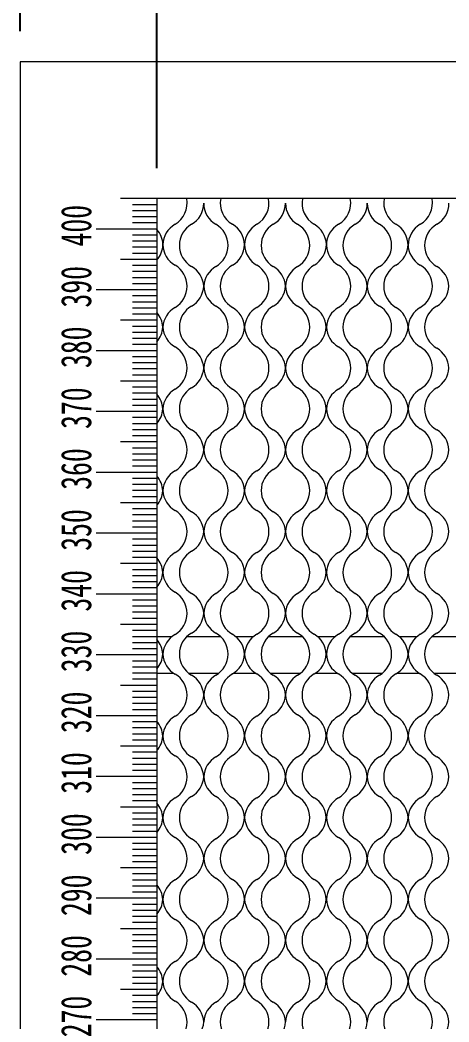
# Model space of a CAD drawing. Header units: millimetres. Extents: x 8 to 1476, y 6 to 1043.
# Drawn here: x 311 to 381.5, y 638.4 to 803.1 of the extents above; entities that cross this region are included whole.
import ezdxf

# ---------------------------------------------------------------- set-up
doc = ezdxf.new("R2010")
doc.units = ezdxf.units.MM
doc.header["$LTSCALE"] = 5
doc.layers.add('SLD-0', color=179, linetype='Continuous')
doc.styles.add('SLDTEXTSTYLE0', font='', dxfattribs={"width": 0.67})
doc.styles.add('SLDTEXTSTYLE15', font='')
doc.styles.get('SLDTEXTSTYLE0').set_extended_font_data('宋体')
doc.styles.get('SLDTEXTSTYLE15').set_extended_font_data('宋体')
doc.dimstyles.new('SLDDIMSTYLE0', dxfattribs={"dimtxt": 17.5, "dimasz": 17.5, "dimexe": 0, "dimexo": 0.0625, "dimgap": 4.375, "dimtad": 2, "dimrnd": 1e-09, "dimzin": 12, "dimdsep": 46, "dimtxsty": 'SLDTEXTSTYLE0', "dimsah": 1, "dimcen": 0.09, "dimadec": 0, "dimazin": 3, "dimtfac": 1, "dimtofl": 0, "dimtmove": 0, "dimatfit": 3, "dimfxl": 1, "dimfrac": 2, "dimtolj": 1, "dimtzin": 12, "dimarcsym": 0})

# ---------------------------------------------------------------- blocks, each defined once
blk = doc.blocks.new('块1')
at = {"layer": 'SLD-0', "char_height": 7.5, "attachment_point": 1, "style": 'SLDTEXTSTYLE0'}
for s, insert in [('270', (402.26, 8.09)), ('280', (417.2, 8.09)), ('290', (432.14, 8.09)), ('300', (447.23, 8.09)), ('310', (462.29, 8.09)), ('320', (477.24, 8.09)), ('330', (492.25, 8.09)), ('340', (507.21, 8.09)), ('350', (522.2, 8.09)), ('360', (537.23, 8.09)), ('370', (552.24, 8.09)), ('380', (567.24, 8.09)), ('390', (582.16, 8.09)), ('400', (597.22, 8.09))]:
    blk.add_mtext(s, dxfattribs=dict(at, insert=insert))
blk = doc.blocks.new('_D')
at = {"layer": 'SLD-0', "color": 5}
for p, q in [((310.96, 801.27), (310.96, 905.83)), ((760.96, 801.27), (760.96, 905.83)), ((310.96, 900.83), (760.96, 900.83))]:
    blk.add_line(p, q, dxfattribs=at)
for points in [[(310.96, 900.83), (328.46, 898.14), (328.46, 903.52)], [(760.96, 900.83), (743.46, 903.52), (743.46, 898.14)]]:
    blk.add_solid(points, dxfattribs=at)
at = {"layer": 'SLD-0', "color": 5, "insert": (537.15, 921.2), "char_height": 17.5, "attachment_point": 1, "style": 'SLDTEXTSTYLE15'}
blk.add_mtext('450', dxfattribs=at)
blk = doc.blocks.new('_D_3')
at = {"layer": 'SLD-0', "color": 5}
for p, q in [((333.46, 778.77), (333.46, 881.27)), ((738.46, 778.77), (738.46, 881.27)), ((738.46, 876.27), (333.46, 876.27))]:
    blk.add_line(p, q, dxfattribs=at)
for points in [[(333.46, 876.27), (350.96, 873.58), (350.96, 878.96)], [(738.46, 876.27), (720.96, 878.96), (720.96, 873.58)]]:
    blk.add_solid(points, dxfattribs=at)
at = {"layer": 'SLD-0', "color": 5, "insert": (529.4, 896.63), "char_height": 17.5, "attachment_point": 1, "style": 'SLDTEXTSTYLE15'}
blk.add_mtext('405', dxfattribs=at)

msp = doc.modelspace()

# ---------------------------------------------------------------- linework, layer by layer
at = {"color": 7, "linetype": 'Continuous', "lineweight": 15}
for p, q in [((760.956, 796.269), (310.956, 796.269)), ((310.956, 796.269), (310.956, 346.269)), ((333.456, 773.769), (333.456, 368.769)), ((738.456, 773.769), (333.456, 773.769)), ((335.878, 701.769), (333.456, 701.769)), ((343.938, 701.769), (338.359, 701.769)), ((349.297, 701.769), (346.435, 701.769)), ((357.373, 701.769), (351.795, 701.769)), ((362.732, 701.769), (359.87, 701.769)), ((370.808, 701.769), (365.23, 701.769)), ((376.167, 701.769), (373.305, 701.769)), ((384.243, 701.769), (378.665, 701.769)), ((333.456, 695.769), (336.167, 695.769)), ((338.661, 695.769), (343.636, 695.769)), ((346.088, 695.769), (349.644, 695.769)), ((352.096, 695.769), (357.071, 695.769)), ((359.523, 695.769), (363.079, 695.769)), ((365.532, 695.769), (370.506, 695.769)), ((372.958, 695.769), (376.514, 695.769)), ((378.967, 695.769), (383.941, 695.769))]:
    msp.add_line(p, q, dxfattribs=at)
for centre, start, end in [((334.426, 773.005), 300, 11.00938), ((337.149, 773.005), 300, 0), ((345.149, 773.005), 180, 240), ((347.866, 773.005), 168.99062, 240), ((347.866, 773.005), 300, 11.00938), ((350.584, 773.005), 300, 0), ((358.584, 773.005), 180, 240), ((361.306, 773.005), 168.99062, 240), ((361.306, 773.005), 300, 11.00938), ((364.019, 773.005), 300, 0), ((372.019, 773.005), 180, 240), ((374.746, 773.005), 168.99062, 240), ((374.746, 773.005), 300, 11.00938), ((377.454, 773.005), 300, 0), ((338.426, 766.077), 120, 178.49088), ((341.149, 766.077), 120, 240), ((341.149, 766.077), 300, 60), ((343.866, 766.077), 1.50912, 60), ((351.866, 766.077), 120, 178.49088), ((354.584, 766.077), 120, 240), ((354.584, 766.077), 300, 60), ((357.306, 766.077), 2.86117, 60), ((365.306, 766.077), 120, 179.84209), ((368.019, 766.077), 120, 240), ((368.019, 766.077), 300, 60), ((370.746, 766.077), 0, 60), ((378.746, 766.077), 120, 180), ((381.454, 766.077), 120, 240), ((330.426, 766.077), 1.50912, 40.74684), ((330.426, 766.287), 319.25316, 358.49088), ((338.426, 766.287), 181.50912, 240), ((343.866, 766.287), 300, 358.49088), ((351.866, 766.287), 181.50912, 240), ((357.301, 766.287), 300, 359.84209), ((357.306, 766.077), 0.16716, 2.85191), ((365.301, 766.287), 180.16716, 182.85191), ((365.301, 766.287), 182.86117, 240), ((370.736, 766.287), 300, 0), ((378.736, 766.287), 180, 240), ((334.426, 759.359), 300, 60), ((337.149, 759.148), 3.01929, 60), ((345.149, 759.148), 120, 176.98071), ((347.866, 759.359), 120, 240), ((347.866, 759.359), 300, 60), ((350.584, 759.148), 3.01929, 60), ((358.584, 759.148), 120, 176.98071), ((361.301, 759.359), 120, 240), ((361.301, 759.359), 300, 60), ((364.019, 759.148), 3.01929, 60), ((372.019, 759.148), 120, 176.98071), ((374.736, 759.359), 120, 240), ((374.736, 759.359), 300, 60), ((377.454, 759.148), 3.01929, 60), ((337.149, 759.57), 300, 356.98071), ((345.149, 759.57), 183.01929, 240), ((350.584, 759.57), 300, 356.98071), ((358.584, 759.57), 183.01929, 240), ((364.019, 759.57), 300, 356.98071), ((372.019, 759.57), 183.01929, 240), ((377.454, 759.57), 300, 356.98071), ((338.426, 752.431), 120, 177.01636), ((341.149, 752.642), 120, 240), ((341.149, 752.642), 300, 60), ((343.866, 752.431), 3.01929, 60), ((351.866, 752.431), 120, 176.98071), ((354.584, 752.642), 120, 240), ((354.584, 752.642), 300, 60), ((357.301, 752.431), 3.01929, 60), ((365.301, 752.431), 120, 176.98071), ((368.019, 752.642), 120, 240), ((368.019, 752.642), 300, 60), ((370.736, 752.431), 3.01929, 60), ((378.736, 752.431), 120, 176.98071), ((381.454, 752.642), 120, 240), ((330.426, 752.431), 2.98364, 40.74684), ((330.426, 752.847), 319.25316, 357.01636), ((338.426, 752.847), 182.98364, 240), ((343.866, 752.852), 300, 356.98071), ((351.866, 752.852), 183.01929, 240), ((357.301, 752.852), 300, 356.98071), ((365.301, 752.852), 183.01929, 240), ((370.736, 752.852), 300, 356.98071), ((378.736, 752.852), 183.01929, 240), ((334.426, 745.919), 300, 60), ((347.866, 745.924), 120, 240), ((347.866, 745.924), 300, 60), ((361.301, 745.924), 120, 240), ((361.301, 745.924), 300, 60), ((374.736, 745.924), 120, 240), ((374.736, 745.924), 300, 60), ((337.149, 745.713), 3.01929, 60), ((345.149, 745.713), 120, 176.98071), ((350.584, 745.713), 3.01929, 60), ((358.584, 745.713), 120, 176.98071), ((364.019, 745.713), 3.01929, 60), ((372.019, 745.713), 120, 176.98071), ((377.454, 745.713), 3.01929, 60), ((337.149, 746.135), 300, 356.98071), ((345.149, 746.135), 183.01929, 240), ((350.584, 746.135), 300, 356.98071), ((358.584, 746.135), 183.01929, 240), ((364.019, 746.135), 300, 356.98071), ((372.019, 746.135), 183.01929, 240), ((377.454, 746.135), 300, 356.98071), ((341.149, 739.207), 120, 240), ((341.149, 739.207), 300, 60), ((354.584, 739.207), 120, 240), ((354.584, 739.207), 300, 60), ((368.019, 739.207), 120, 240), ((368.019, 739.207), 300, 60), ((381.454, 739.207), 120, 240), ((330.426, 738.991), 2.98364, 40.74684), ((338.426, 738.991), 120, 177.01636), ((343.866, 738.996), 3.01929, 60), ((351.866, 738.996), 120, 176.98071), ((357.301, 738.996), 3.01929, 60), ((365.301, 738.996), 120, 176.98071), ((370.736, 738.996), 3.01929, 60), ((378.736, 738.996), 120, 176.98071), ((330.426, 739.407), 319.25316, 357.01636), ((338.426, 739.407), 182.98364, 240), ((343.866, 739.417), 300, 356.98071), ((351.866, 739.417), 183.01929, 240), ((357.301, 739.417), 300, 356.98071), ((365.301, 739.417), 183.01929, 240), ((370.736, 739.417), 300, 356.98071), ((378.736, 739.417), 183.01929, 240), ((334.426, 732.479), 300, 60), ((337.149, 732.278), 3.01929, 60), ((345.149, 732.278), 120, 176.98071), ((347.866, 732.489), 120, 240), ((347.866, 732.489), 300, 60), ((350.584, 732.278), 3.01929, 60), ((358.584, 732.278), 120, 176.98071), ((361.301, 732.489), 120, 240), ((361.301, 732.489), 300, 60), ((364.019, 732.278), 3.01929, 60), ((372.019, 732.278), 120, 176.98071), ((374.736, 732.489), 120, 240), ((374.736, 732.489), 300, 60), ((377.454, 732.278), 3.01929, 60), ((337.149, 732.7), 300, 356.98071), ((345.149, 732.7), 183.01929, 240), ((350.584, 732.7), 300, 356.98071), ((358.584, 732.7), 183.01929, 240), ((364.019, 732.7), 300, 356.98071), ((372.019, 732.7), 183.01929, 240), ((377.454, 732.7), 300, 356.98071), ((330.426, 725.551), 2.98364, 40.74684), ((338.426, 725.551), 120, 177.01636), ((341.149, 725.772), 120, 240), ((341.149, 725.772), 300, 60), ((343.866, 725.561), 3.01929, 60), ((351.866, 725.561), 120, 176.98071), ((354.584, 725.772), 120, 240), ((354.584, 725.772), 300, 60), ((357.301, 725.561), 3.01929, 60), ((365.301, 725.561), 120, 176.98071), ((368.019, 725.772), 120, 240), ((368.019, 725.772), 300, 60), ((370.736, 725.561), 3.01929, 60), ((378.736, 725.561), 120, 176.98071), ((381.454, 725.772), 120, 240), ((330.426, 725.967), 319.25316, 357.01636), ((338.426, 725.967), 182.98364, 240), ((343.866, 725.982), 300, 356.98071), ((351.866, 725.982), 183.01929, 240), ((357.301, 725.982), 300, 356.98071), ((365.301, 725.982), 183.01929, 240), ((370.736, 725.982), 300, 356.98071), ((378.736, 725.982), 183.01929, 240), ((334.426, 719.039), 300, 60), ((337.149, 718.843), 3.01929, 60), ((345.149, 718.843), 120, 176.98071), ((347.866, 719.054), 120, 240), ((347.866, 719.054), 300, 60), ((350.584, 718.843), 3.01929, 60), ((358.584, 718.843), 120, 176.98071), ((361.301, 719.054), 120, 240), ((361.301, 719.054), 300, 60), ((364.019, 718.843), 3.01929, 60), ((372.019, 718.843), 120, 176.98071), ((374.736, 719.054), 120, 240), ((374.736, 719.054), 300, 60), ((377.454, 718.843), 3.01929, 60), ((337.149, 719.265), 300, 356.98071), ((345.149, 719.265), 183.01929, 240), ((350.584, 719.265), 300, 356.98071), ((358.584, 719.265), 183.01929, 240), ((364.019, 719.265), 300, 356.98071), ((372.019, 719.265), 183.01929, 240), ((377.454, 719.265), 300, 356.98071), ((330.426, 712.111), 2.98364, 40.74684), ((338.426, 712.111), 120, 177.01636), ((341.149, 712.337), 120, 240), ((341.149, 712.337), 300, 60), ((343.866, 712.126), 3.01929, 60), ((351.866, 712.126), 120, 176.98071), ((354.584, 712.337), 120, 240), ((354.584, 712.337), 300, 60), ((357.301, 712.126), 3.01929, 60), ((365.301, 712.126), 120, 176.98071), ((368.019, 712.337), 120, 240), ((368.019, 712.337), 300, 60), ((370.736, 712.126), 3.01929, 60), ((378.736, 712.126), 120, 176.98071), ((381.454, 712.337), 120, 240), ((330.426, 712.527), 319.25316, 357.01636), ((338.426, 712.527), 182.98364, 240), ((343.866, 712.547), 300, 356.98071), ((351.866, 712.547), 183.01929, 240), ((357.301, 712.547), 300, 356.98071), ((365.301, 712.547), 183.01929, 240), ((370.736, 712.547), 300, 356.98071), ((378.736, 712.547), 183.01929, 240), ((334.426, 705.599), 300, 60), ((337.149, 705.408), 3.01929, 60), ((345.149, 705.408), 120, 176.98071), ((347.866, 705.619), 120, 240), ((347.866, 705.619), 300, 60), ((350.584, 705.408), 3.01929, 60), ((358.584, 705.408), 120, 176.98071), ((361.301, 705.619), 120, 240), ((361.301, 705.619), 300, 60), ((364.019, 705.408), 3.01929, 60), ((372.019, 705.408), 120, 176.98071), ((374.736, 705.619), 120, 240), ((374.736, 705.619), 300, 60), ((377.454, 705.408), 3.01929, 60), ((337.149, 705.83), 300, 356.98071), ((345.149, 705.83), 183.01929, 240), ((350.584, 705.83), 300, 356.98071), ((358.584, 705.83), 183.01929, 240), ((364.019, 705.83), 300, 356.98071), ((372.019, 705.83), 183.01929, 240), ((377.454, 705.83), 300, 356.98071), ((338.426, 698.671), 120, 177.01636), ((341.149, 698.902), 120, 240), ((341.149, 698.902), 300, 60), ((343.866, 698.691), 3.01929, 60), ((351.866, 698.691), 120, 176.98071), ((354.584, 698.902), 120, 240), ((354.584, 698.902), 300, 60), ((357.301, 698.691), 3.01929, 60), ((365.301, 698.691), 120, 176.98071), ((368.019, 698.902), 120, 240), ((368.019, 698.902), 300, 60), ((370.736, 698.691), 3.01929, 60), ((378.736, 698.691), 120, 176.98071), ((381.454, 698.902), 120, 240), ((330.426, 698.671), 2.98364, 40.74684), ((330.426, 699.087), 319.25316, 357.01636), ((338.426, 699.087), 182.98364, 240), ((343.866, 699.112), 300, 356.98071), ((351.866, 699.112), 183.01929, 240), ((357.301, 699.112), 300, 356.98071), ((365.301, 699.112), 183.01929, 240), ((370.736, 699.112), 300, 356.98071), ((378.736, 699.112), 183.01929, 240), ((334.426, 692.159), 300, 60), ((337.149, 691.973), 3.01929, 60), ((345.149, 691.973), 120, 176.98071), ((347.866, 692.184), 120, 240), ((347.866, 692.184), 300, 60), ((350.584, 691.973), 3.01929, 60), ((358.584, 691.973), 120, 176.98071), ((361.301, 692.184), 120, 240), ((361.301, 692.184), 300, 60), ((364.019, 691.973), 3.01929, 60), ((372.019, 691.973), 120, 176.98071), ((374.736, 692.184), 120, 240), ((374.736, 692.184), 300, 60), ((377.454, 691.973), 3.01929, 60), ((337.149, 692.395), 300, 356.98071), ((345.149, 692.395), 183.01929, 240), ((350.584, 692.395), 300, 356.98071), ((358.584, 692.395), 183.01929, 240), ((364.019, 692.395), 300, 356.98071), ((372.019, 692.395), 183.01929, 240), ((377.454, 692.395), 300, 356.98071), ((338.426, 685.231), 120, 177.01636), ((341.149, 685.467), 120, 240), ((341.149, 685.467), 300, 60), ((343.866, 685.256), 3.01929, 60), ((351.866, 685.256), 120, 176.98071), ((354.584, 685.467), 120, 240), ((354.584, 685.467), 300, 60), ((357.301, 685.256), 3.01929, 60), ((365.301, 685.256), 120, 176.98071), ((368.019, 685.467), 120, 240), ((368.019, 685.467), 300, 60), ((370.736, 685.256), 3.01929, 60), ((378.736, 685.256), 120, 176.98071), ((381.454, 685.467), 120, 240), ((330.426, 685.231), 2.98364, 40.74684), ((330.426, 685.647), 319.25316, 357.01636), ((338.426, 685.647), 182.98364, 240), ((343.866, 685.677), 300, 356.98071), ((351.866, 685.677), 183.01929, 240), ((357.301, 685.677), 300, 356.98071), ((365.301, 685.677), 183.01929, 240), ((370.736, 685.677), 300, 356.98071), ((378.736, 685.677), 183.01929, 240), ((334.426, 678.719), 300, 60), ((337.149, 678.538), 3.01929, 60), ((345.149, 678.538), 120, 176.98071), ((347.866, 678.749), 120, 240), ((347.866, 678.749), 300, 60), ((350.584, 678.538), 3.01929, 60), ((358.584, 678.538), 120, 176.98071), ((361.301, 678.749), 120, 240), ((361.301, 678.749), 300, 60), ((364.019, 678.538), 3.01929, 60), ((372.019, 678.538), 120, 176.98071), ((374.736, 678.749), 120, 240), ((374.736, 678.749), 300, 60), ((377.454, 678.538), 3.01929, 60), ((337.149, 678.96), 300, 356.98071), ((345.149, 678.96), 183.01929, 240), ((350.584, 678.96), 300, 356.98071), ((358.584, 678.96), 183.01929, 240), ((364.019, 678.96), 300, 356.98071), ((372.019, 678.96), 183.01929, 240), ((377.454, 678.96), 300, 356.98071), ((338.426, 671.791), 120, 177.01636), ((341.149, 672.031), 120, 240), ((341.149, 672.031), 300, 60), ((343.866, 671.821), 3.01929, 60), ((351.866, 671.821), 120, 176.98071), ((354.584, 672.031), 120, 240), ((354.584, 672.031), 300, 60), ((357.301, 671.821), 3.01929, 60), ((365.301, 671.821), 120, 176.98071), ((368.019, 672.031), 120, 240), ((368.019, 672.031), 300, 60), ((370.736, 671.821), 3.01929, 60), ((378.736, 671.821), 120, 176.98071), ((381.454, 672.031), 120, 240), ((330.426, 671.791), 2.98364, 40.74684), ((330.426, 672.207), 319.25316, 357.01636), ((338.426, 672.207), 182.98364, 240), ((343.866, 672.242), 300, 356.98071), ((351.866, 672.242), 183.01929, 240), ((357.301, 672.242), 300, 356.98071), ((365.301, 672.242), 183.01929, 240), ((370.736, 672.242), 300, 356.98071), ((378.736, 672.242), 183.01929, 240), ((334.426, 665.279), 300, 60), ((337.149, 665.103), 3.01929, 60), ((345.149, 665.103), 120, 176.98071), ((347.866, 665.314), 120, 240), ((347.866, 665.314), 300, 60), ((350.584, 665.103), 3.01929, 60), ((358.584, 665.103), 120, 176.98071), ((361.301, 665.314), 120, 240), ((361.301, 665.314), 300, 60), ((364.019, 665.103), 3.01929, 60), ((372.019, 665.103), 120, 176.98071), ((374.736, 665.314), 120, 240), ((374.736, 665.314), 300, 60), ((377.454, 665.103), 3.01929, 60), ((337.149, 665.525), 300, 356.98071), ((345.149, 665.525), 183.01929, 240), ((350.584, 665.525), 300, 356.98071), ((358.584, 665.525), 183.01929, 240), ((364.019, 665.525), 300, 356.98071), ((372.019, 665.525), 183.01929, 240), ((377.454, 665.525), 300, 356.98071), ((341.149, 658.596), 120, 240), ((341.149, 658.596), 300, 60), ((354.584, 658.596), 120, 240), ((354.584, 658.596), 300, 60), ((368.019, 658.596), 120, 240), ((368.019, 658.596), 300, 60), ((381.454, 658.596), 120, 240), ((330.426, 658.351), 2.98364, 40.74684), ((338.426, 658.351), 120, 177.01636), ((343.866, 658.386), 3.01929, 60), ((351.866, 658.386), 120, 176.98071), ((357.301, 658.386), 3.01929, 60), ((365.301, 658.386), 120, 176.98071), ((370.736, 658.386), 3.01929, 60), ((378.736, 658.386), 120, 176.98071), ((330.426, 658.767), 319.25316, 357.01636), ((338.426, 658.767), 182.98364, 240), ((343.866, 658.807), 300, 356.98071), ((351.866, 658.807), 183.01929, 240), ((357.301, 658.807), 300, 356.98071), ((365.301, 658.807), 183.01929, 240), ((370.736, 658.807), 300, 356.98071), ((378.736, 658.807), 183.01929, 240), ((334.426, 651.839), 300, 60), ((337.149, 651.668), 3.01929, 60), ((345.149, 651.668), 120, 176.98071), ((347.866, 651.879), 120, 240), ((347.866, 651.879), 300, 60), ((350.584, 651.668), 3.01929, 60), ((358.584, 651.668), 120, 176.98071), ((361.301, 651.879), 120, 240), ((361.301, 651.879), 300, 60), ((364.019, 651.668), 3.01929, 60), ((372.019, 651.668), 120, 176.98071), ((374.736, 651.879), 120, 240), ((374.736, 651.879), 300, 60), ((377.454, 651.668), 3.01929, 60), ((337.149, 652.09), 300, 356.98071), ((345.149, 652.09), 183.01929, 240), ((350.584, 652.09), 300, 356.98071), ((358.584, 652.09), 183.01929, 240), ((364.019, 652.09), 300, 356.98071), ((372.019, 652.09), 183.01929, 240), ((377.454, 652.09), 300, 356.98071), ((330.426, 644.911), 2.98364, 40.74684), ((338.426, 644.911), 120, 177.01636), ((341.149, 645.161), 120, 240), ((341.149, 645.161), 300, 60), ((343.866, 644.951), 3.01929, 60), ((351.866, 644.951), 120, 176.98071), ((354.584, 645.161), 120, 240), ((354.584, 645.161), 300, 60), ((357.301, 644.951), 3.01929, 60), ((365.301, 644.951), 120, 176.98071), ((368.019, 645.161), 120, 240), ((368.019, 645.161), 300, 60), ((370.736, 644.951), 3.01929, 60), ((378.736, 644.951), 120, 176.98071), ((381.454, 645.161), 120, 240), ((330.426, 645.327), 319.25316, 357.01636), ((338.426, 645.327), 182.98364, 240), ((343.866, 645.372), 300, 356.98071), ((351.866, 645.372), 183.01929, 240), ((357.301, 645.372), 300, 356.98071), ((365.301, 645.372), 183.01929, 240), ((370.736, 645.372), 300, 356.98071), ((378.736, 645.372), 183.01929, 240), ((334.426, 638.399), 300, 60), ((337.149, 638.233), 3.01929, 60), ((345.149, 638.233), 120, 176.98071), ((347.866, 638.444), 120, 240), ((347.866, 638.444), 300, 60), ((350.584, 638.233), 3.01929, 60), ((358.584, 638.233), 120, 176.98071), ((361.301, 638.444), 120, 240), ((361.301, 638.444), 300, 60), ((364.019, 638.233), 3.01929, 60), ((372.019, 638.233), 120, 176.98071), ((374.736, 638.444), 120, 240), ((374.736, 638.444), 300, 60), ((377.454, 638.233), 3.01929, 60), ((337.149, 638.655), 300, 356.98071), ((350.584, 638.655), 300, 356.98071), ((364.019, 638.655), 300, 356.98071), ((377.454, 638.655), 300, 356.98071)]:
    msp.add_arc(centre, 4, start, end, dxfattribs=at)
at = {"layer": 'SLD-0', "color": 7, "lineweight": 0}
for p, q in [((333.456, 773.769), (327.456, 773.769)), ((333.456, 773.769), (328.456, 773.769)), ((333.456, 772.769), (329.456, 772.769)), ((333.456, 771.769), (329.456, 771.769)), ((333.456, 770.769), (329.456, 770.769)), ((333.456, 769.769), (329.456, 769.769)), ((333.456, 768.769), (323.456, 768.769)), ((333.456, 768.769), (329.456, 768.769)), ((333.456, 767.769), (329.456, 767.769)), ((333.456, 766.769), (329.456, 766.769)), ((333.456, 765.769), (329.456, 765.769)), ((333.456, 764.769), (329.456, 764.769)), ((333.456, 763.769), (327.456, 763.769)), ((333.456, 763.769), (328.456, 763.769)), ((333.456, 763.769), (329.456, 763.769)), ((333.456, 762.769), (329.456, 762.769)), ((333.456, 761.769), (329.456, 761.769)), ((333.456, 760.769), (329.456, 760.769)), ((333.456, 759.769), (329.456, 759.769)), ((333.456, 758.769), (323.456, 758.769)), ((333.456, 758.769), (329.456, 758.769)), ((333.456, 757.769), (329.456, 757.769)), ((333.456, 756.769), (329.456, 756.769)), ((333.456, 755.769), (329.456, 755.769)), ((333.456, 754.769), (329.456, 754.769)), ((333.456, 753.769), (327.456, 753.769)), ((333.456, 753.769), (328.456, 753.769)), ((333.456, 753.769), (329.456, 753.769)), ((333.456, 752.769), (329.456, 752.769)), ((333.456, 751.769), (329.456, 751.769)), ((333.456, 750.769), (329.456, 750.769)), ((333.456, 749.769), (329.456, 749.769)), ((333.456, 748.769), (323.456, 748.769)), ((333.456, 748.769), (329.456, 748.769)), ((333.456, 747.769), (329.456, 747.769)), ((333.456, 746.769), (329.456, 746.769)), ((333.456, 745.769), (329.456, 745.769)), ((333.456, 744.769), (329.456, 744.769)), ((333.456, 743.769), (327.456, 743.769)), ((333.456, 743.769), (328.456, 743.769)), ((333.456, 743.769), (329.456, 743.769)), ((333.456, 742.769), (329.456, 742.769)), ((333.456, 741.769), (329.456, 741.769)), ((333.456, 740.769), (329.456, 740.769)), ((333.456, 739.769), (329.456, 739.769)), ((333.456, 738.769), (323.456, 738.769)), ((333.456, 738.769), (329.456, 738.769)), ((333.456, 737.769), (329.456, 737.769)), ((333.456, 736.769), (329.456, 736.769)), ((333.456, 735.769), (329.456, 735.769)), ((333.456, 734.769), (329.456, 734.769)), ((333.456, 733.769), (327.456, 733.769)), ((333.456, 733.769), (328.456, 733.769)), ((333.456, 733.769), (329.456, 733.769)), ((333.456, 732.769), (329.456, 732.769)), ((333.456, 731.769), (329.456, 731.769)), ((333.456, 730.769), (329.456, 730.769)), ((333.456, 729.769), (329.456, 729.769)), ((333.456, 728.769), (323.456, 728.769)), ((333.456, 728.769), (329.456, 728.769)), ((333.456, 727.769), (329.456, 727.769)), ((333.456, 726.769), (329.456, 726.769)), ((333.456, 725.769), (329.456, 725.769)), ((333.456, 724.769), (329.456, 724.769)), ((333.456, 723.769), (327.456, 723.769)), ((333.456, 723.769), (328.456, 723.769)), ((333.456, 723.769), (329.456, 723.769)), ((333.456, 722.769), (329.456, 722.769)), ((333.456, 721.769), (329.456, 721.769)), ((333.456, 720.769), (329.456, 720.769)), ((333.456, 719.769), (329.456, 719.769)), ((333.456, 718.769), (323.456, 718.769)), ((333.456, 718.769), (329.456, 718.769)), ((333.456, 717.769), (329.456, 717.769)), ((333.456, 716.769), (329.456, 716.769)), ((333.456, 715.769), (329.456, 715.769)), ((333.456, 714.769), (329.456, 714.769)), ((333.456, 713.769), (327.456, 713.769)), ((333.456, 713.769), (328.456, 713.769)), ((333.456, 713.769), (329.456, 713.769)), ((333.456, 712.769), (329.456, 712.769)), ((333.456, 711.769), (329.456, 711.769)), ((333.456, 710.769), (329.456, 710.769)), ((333.456, 709.769), (329.456, 709.769)), ((333.456, 708.769), (323.456, 708.769)), ((333.456, 708.769), (329.456, 708.769)), ((333.456, 707.769), (329.456, 707.769)), ((333.456, 706.769), (329.456, 706.769)), ((333.456, 705.769), (329.456, 705.769)), ((333.456, 703.769), (327.456, 703.769)), ((333.456, 703.769), (328.456, 703.769)), ((333.456, 704.769), (329.456, 704.769)), ((333.456, 703.769), (329.456, 703.769)), ((333.456, 702.769), (329.456, 702.769)), ((333.456, 701.769), (329.456, 701.769)), ((333.456, 700.769), (329.456, 700.769)), ((333.456, 698.769), (323.456, 698.769)), ((333.456, 699.769), (329.456, 699.769)), ((333.456, 698.769), (329.456, 698.769)), ((333.456, 697.769), (329.456, 697.769)), ((333.456, 696.769), (329.456, 696.769)), ((333.456, 695.769), (329.456, 695.769)), ((333.456, 693.769), (327.456, 693.769)), ((333.456, 693.769), (328.456, 693.769)), ((333.456, 694.769), (329.456, 694.769)), ((333.456, 693.769), (329.456, 693.769)), ((333.456, 692.769), (329.456, 692.769)), ((333.456, 691.769), (329.456, 691.769)), ((333.456, 690.769), (329.456, 690.769)), ((333.456, 688.769), (323.456, 688.769)), ((333.456, 689.769), (329.456, 689.769)), ((333.456, 688.769), (329.456, 688.769)), ((333.456, 687.769), (329.456, 687.769)), ((333.456, 686.769), (329.456, 686.769)), ((333.456, 685.769), (329.456, 685.769)), ((333.456, 683.769), (327.456, 683.769)), ((333.456, 683.769), (328.456, 683.769)), ((333.456, 684.769), (329.456, 684.769)), ((333.456, 683.769), (329.456, 683.769)), ((333.456, 682.769), (329.456, 682.769)), ((333.456, 681.769), (329.456, 681.769)), ((333.456, 680.769), (329.456, 680.769)), ((333.456, 678.769), (323.456, 678.769)), ((333.456, 679.769), (329.456, 679.769)), ((333.456, 678.769), (329.456, 678.769)), ((333.456, 677.769), (329.456, 677.769)), ((333.456, 676.769), (329.456, 676.769)), ((333.456, 675.769), (329.456, 675.769)), ((333.456, 673.769), (327.456, 673.769)), ((333.456, 673.769), (328.456, 673.769)), ((333.456, 674.769), (329.456, 674.769)), ((333.456, 673.769), (329.456, 673.769)), ((333.456, 672.769), (329.456, 672.769)), ((333.456, 671.769), (329.456, 671.769)), ((333.456, 670.769), (329.456, 670.769)), ((333.456, 668.769), (323.456, 668.769)), ((333.456, 669.769), (329.456, 669.769)), ((333.456, 668.769), (329.456, 668.769)), ((333.456, 667.769), (329.456, 667.769)), ((333.456, 666.769), (329.456, 666.769)), ((333.456, 665.769), (329.456, 665.769)), ((333.456, 663.769), (327.456, 663.769)), ((333.456, 663.769), (328.456, 663.769)), ((333.456, 664.769), (329.456, 664.769)), ((333.456, 663.769), (329.456, 663.769)), ((333.456, 662.769), (329.456, 662.769)), ((333.456, 661.769), (329.456, 661.769)), ((333.456, 660.769), (329.456, 660.769)), ((333.456, 658.769), (323.456, 658.769)), ((333.456, 659.769), (329.456, 659.769)), ((333.456, 658.769), (329.456, 658.769)), ((333.456, 657.769), (329.456, 657.769)), ((333.456, 656.769), (329.456, 656.769)), ((333.456, 655.769), (329.456, 655.769)), ((333.456, 653.769), (327.456, 653.769)), ((333.456, 653.769), (328.456, 653.769)), ((333.456, 654.769), (329.456, 654.769)), ((333.456, 653.769), (329.456, 653.769)), ((333.456, 652.769), (329.456, 652.769)), ((333.456, 651.769), (329.456, 651.769)), ((333.456, 650.769), (329.456, 650.769)), ((333.456, 649.769), (329.456, 649.769)), ((333.456, 648.769), (323.456, 648.769)), ((333.456, 648.769), (329.456, 648.769)), ((333.456, 647.769), (329.456, 647.769)), ((333.456, 646.769), (329.456, 646.769)), ((333.456, 645.769), (329.456, 645.769)), ((333.456, 644.769), (329.456, 644.769)), ((333.456, 643.769), (327.456, 643.769)), ((333.456, 643.769), (328.456, 643.769)), ((333.456, 643.769), (329.456, 643.769)), ((333.456, 642.769), (329.456, 642.769)), ((333.456, 641.769), (329.456, 641.769)), ((333.456, 640.769), (329.456, 640.769)), ((333.456, 639.769), (329.456, 639.769)), ((333.456, 638.769), (323.456, 638.769)), ((333.456, 638.769), (329.456, 638.769))]:
    msp.add_line(p, q, dxfattribs=at)

# ---------------------------------------------------------------- block references
at = {"color": 7, "linetype": 'Continuous', "xscale": 0.6666666666666666, "yscale": 0.6666666666666666, "zscale": 0.6666666666666666, "rotation": 90.0000000000002}
msp.add_blockref('块1', (323.056, 367.748), dxfattribs=at)

# ---------------------------------------------------------------- dimensions: what is measured, and where the dimension line sits
at = {"layer": 'SLD-0', "color": 5}
for base, p1, p2, picture, middle in [((760.956, 900.832), (310.956, 796.269), (760.956, 796.269), '_D', (547.354, 900.832)), ((333.456, 876.269), (738.456, 773.769), (333.456, 773.769), '_D_3', (539.607, 876.269))]:
    dim = msp.add_linear_dim(base=base, p1=p1, p2=p2, dimstyle='SLDDIMSTYLE0', dxfattribs=at)
    dim.commit()
    dim.dimension.update_dxf_attribs({"geometry": picture, "text_midpoint": middle, "dimtype": 160})

doc.saveas('drawing.dxf')
